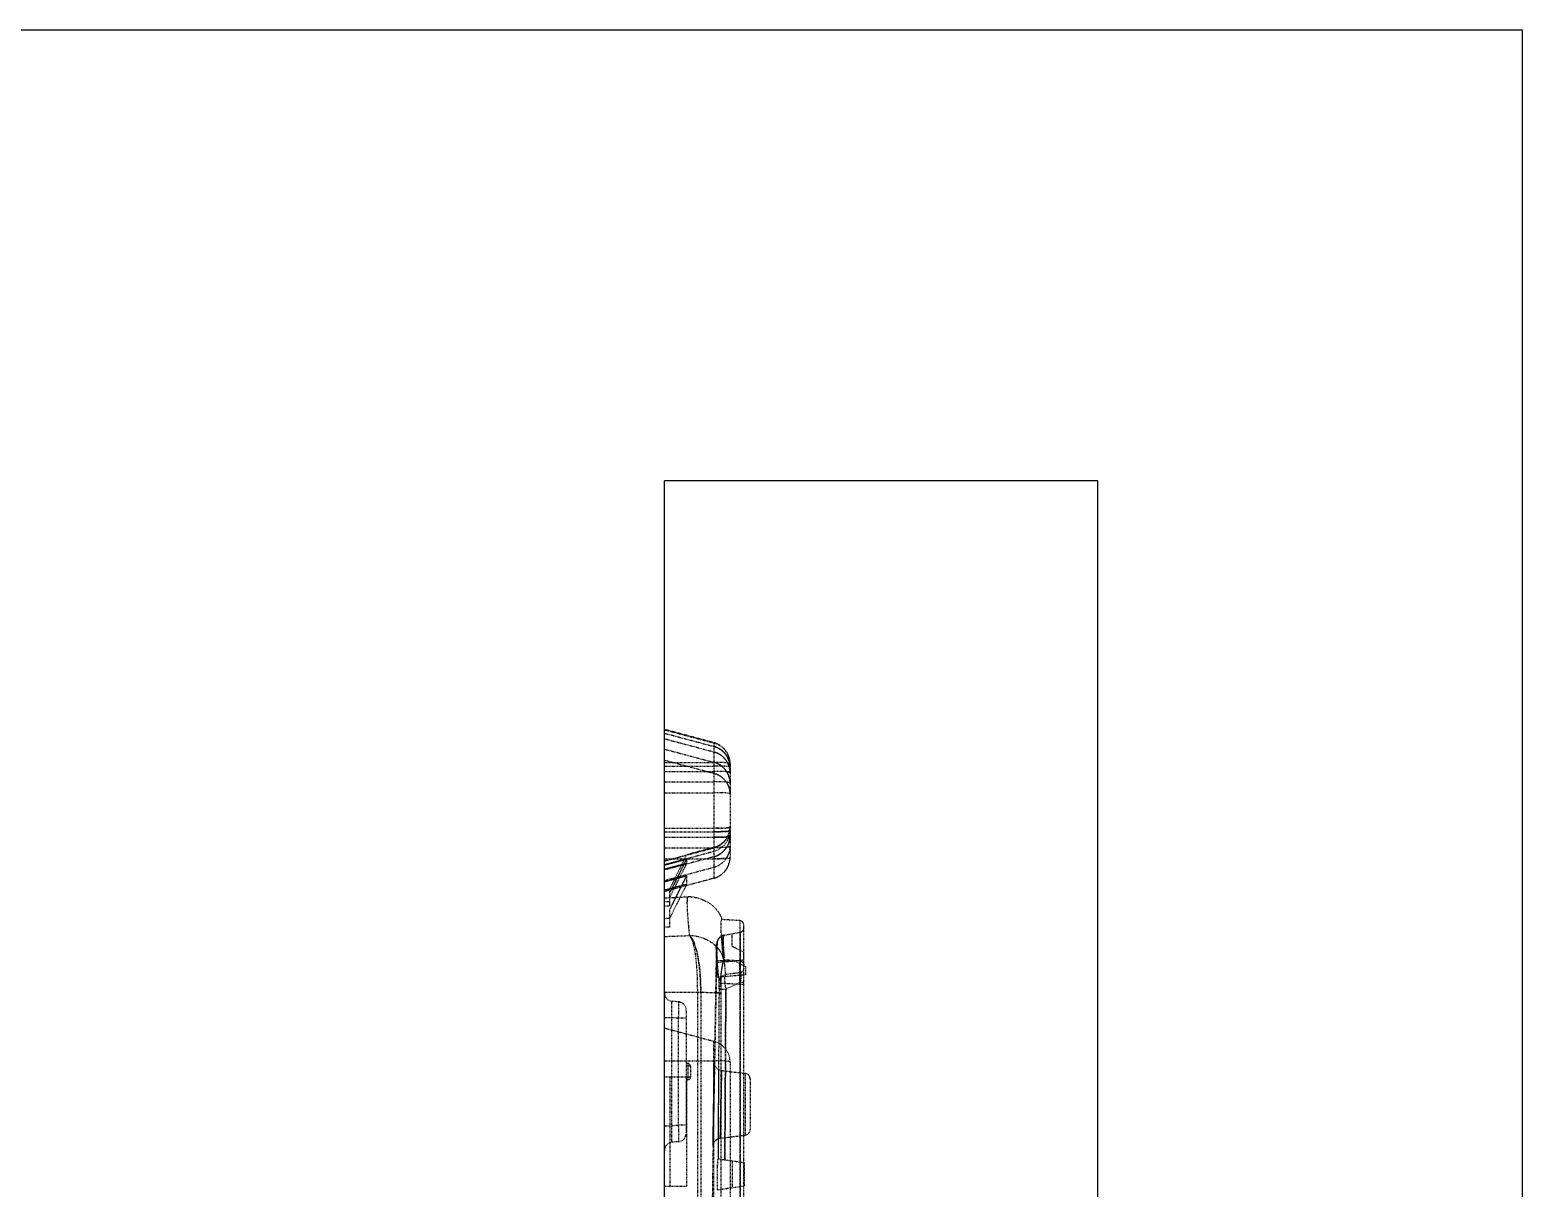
# Model space of a CAD drawing. Header units: millimetres. Extents: x 2604 to 3411, y 1248 to 1867.
# Drawn here: x 3138.2 to 3411, y 1655.7 to 1867.5 of the extents above; entities that cross this region are included whole.
import ezdxf

# ---------------------------------------------------------------- set-up
doc = ezdxf.new("R2010")
doc.units = ezdxf.units.MM
doc.linetypes.add('HIDDEN', pattern=[0.2, 0.1, -0.1])
doc.layers.add('DEFAULT_2', color=8, linetype='HIDDEN')

msp = doc.modelspace()

# ---------------------------------------------------------------- linework, layer by layer
at = {"color": 7, "linetype": 'Continuous'}
for p, q in [((3254.223, 1355.021), (3254.223, 1785.021)), ((3333.423, 1785.021), (3254.223, 1785.021)), ((3333.423, 1355.021), (3333.423, 1785.021))]:
    msp.add_line(p, q, dxfattribs=at)
msp.add_lwpolyline([(2603.688, 1867.476), (3410.988, 1867.476), (3410.988, 1247.656), (2603.688, 1247.656)], close=True)
at = {"layer": 'DEFAULT_2', "color": 8, "linetype": 'HIDDEN'}
for p, q in [((3263.258, 1737.177), (3254.223, 1739.598)), ((3254.223, 1739.543), (3263.258, 1737.122)), ((3254.223, 1738.908), (3263.258, 1736.488)), ((3254.223, 1737.906), (3263.258, 1735.488)), ((3254.223, 1735.998), (3263.258, 1733.583)), ((3263.258, 1737.177), (3263.258, 1712.403)), ((3263.258, 1736.489), (3263.258, 1736.488)), ((3254.223, 1733.992), (3263.258, 1731.579)), ((3254.223, 1733.543), (3263.258, 1733.543)), ((3254.223, 1732.91), (3263.258, 1732.91)), ((3263.258, 1733.583), (3263.258, 1733.591)), ((3266.223, 1733.313), (3266.223, 1716.279)), ((3254.223, 1731.913), (3263.258, 1731.913)), ((3254.223, 1730.012), (3263.258, 1730.012)), ((3254.223, 1728.013), (3263.258, 1728.013)), ((3254.223, 1721.542), (3263.258, 1721.542)), ((3254.223, 1720.905), (3263.258, 1720.905)), ((3254.223, 1719.9), (3263.258, 1719.9)), ((3254.223, 1717.984), (3263.258, 1717.984)), ((3254.223, 1715.543), (3263.258, 1717.964)), ((3254.223, 1714.908), (3263.258, 1717.328)), ((3254.223, 1715.565), (3257.882, 1716.545)), ((3263.258, 1716.321), (3254.223, 1713.9)), ((3254.223, 1715.969), (3263.258, 1715.969)), ((3258.265, 1715.892), (3254.223, 1714.808)), ((3254.223, 1714.808), (3258.07, 1715.84)), ((3258.265, 1716.681), (3255.223, 1710.565)), ((3258.265, 1715.892), (3255.223, 1709.806)), ((3257.817, 1714.996), (3258.265, 1715.892)), ((3257.882, 1716.545), (3258.265, 1716.648)), ((3258.07, 1715.84), (3258.265, 1715.892)), ((3263.258, 1718.019), (3258.265, 1716.681)), ((3258.265, 1716.681), (3258.265, 1716.648)), ((3258.265, 1715.892), (3258.265, 1715.116)), ((3263.258, 1716.325), (3263.258, 1716.321)), ((3258.265, 1715.116), (3254.223, 1714.032)), ((3254.223, 1711.998), (3263.258, 1714.414)), ((3254.223, 1714.032), (3254.442, 1714.091)), ((3254.442, 1714.091), (3254.607, 1714.135)), ((3254.607, 1714.135), (3257.361, 1714.874)), ((3258.265, 1715.116), (3255.223, 1709.027)), ((3255.608, 1710.576), (3257.25, 1713.861)), ((3257.25, 1713.861), (3257.817, 1714.996)), ((3257.361, 1714.874), (3258.265, 1715.116)), ((3265.546, 1714.032), (3265.912, 1714.717)), ((3258.265, 1712.845), (3254.223, 1711.759)), ((3254.223, 1711.759), (3257.875, 1712.74)), ((3263.258, 1712.39), (3254.223, 1709.969)), ((3258.265, 1711.29), (3254.223, 1710.203)), ((3254.223, 1710.203), (3254.613, 1710.308)), ((3254.613, 1710.308), (3255.056, 1710.427)), ((3255.056, 1710.427), (3255.255, 1710.481)), ((3258.265, 1712.845), (3255.223, 1706.747)), ((3258.265, 1711.29), (3255.223, 1705.185)), ((3255.223, 1706.747), (3257.249, 1710.81)), ((3255.223, 1707.33), (3255.223, 1710.598)), ((3255.223, 1709.806), (3255.608, 1710.576)), ((3255.255, 1710.481), (3258.265, 1711.29)), ((3257.249, 1710.81), (3257.369, 1711.049)), ((3257.369, 1711.049), (3257.643, 1711.6)), ((3257.643, 1711.6), (3258.265, 1712.845)), ((3257.875, 1712.74), (3258.265, 1712.845)), ((3258.265, 1712.845), (3258.265, 1711.29)), ((3263.258, 1712.39), (3263.384, 1712.426)), ((3263.384, 1712.426), (3263.97, 1712.656)), ((3254.223, 1708.814), (3258.572, 1709.015)), ((3255.223, 1708.108), (3254.223, 1708.068)), ((3258.565, 1709.016), (3258.566, 1709.016)), ((3258.566, 1709.016), (3258.57, 1709.016)), ((3258.566, 1709.015), (3258.567, 1709.015)), ((3258.567, 1709.015), (3258.572, 1709.015)), ((3255.223, 1707.33), (3254.223, 1707.29)), ((3255.223, 1705.037), (3254.223, 1704.997)), ((3255.223, 1703.464), (3255.223, 1706.747)), ((3267.971, 1704.648), (3264.738, 1704.845)), ((3255.223, 1703.464), (3254.223, 1703.424)), ((3264.628, 1702.053), (3264.636, 1701.919)), ((3265.077, 1701.995), (3268.061, 1702.522)), ((3266.611, 1699.896), (3266.611, 1702.265)), ((3267.971, 1704.648), (3267.971, 1697.282)), ((3268.061, 1702.522), (3268.061, 1695.127)), ((3268.726, 1448.935), (3268.726, 1703.845)), ((3254.223, 1701.747), (3258.827, 1701.93)), ((3254.223, 1701.749), (3258.827, 1701.93)), ((3263.701, 1699.755), (3263.33, 1678.369)), ((3263.702, 1699.763), (3263.832, 1700.545)), ((3263.75, 1696.95), (3263.832, 1700.545)), ((3263.804, 1699.347), (3263.777, 1698.148)), ((3263.832, 1700.545), (3263.804, 1699.347)), ((3264.636, 1701.919), (3264.64, 1701.852)), ((3264.64, 1701.852), (3264.648, 1701.736)), ((3265.077, 1701.995), (3264.701, 1701.876)), ((3266.611, 1699.896), (3266.738, 1699.89)), ((3266.738, 1699.89), (3268.657, 1698.912)), ((3263.694, 1694.244), (3263.737, 1697.38)), ((3263.694, 1694.244), (3263.737, 1697.38)), ((3263.755, 1697.379), (3263.714, 1694.246)), ((3263.75, 1696.951), (3263.734, 1695.813)), ((3263.737, 1697.38), (3267.14, 1697.227)), ((3263.777, 1698.148), (3263.75, 1696.95)), ((3268.657, 1697.407), (3263.75, 1696.95)), ((3263.755, 1697.379), (3263.75, 1696.951)), ((3263.814, 1697.244), (3263.801, 1697.425)), ((3263.814, 1697.244), (3263.833, 1697.009)), ((3263.833, 1697.009), (3263.852, 1696.769)), ((3264.856, 1698.165), (3264.929, 1697.98)), ((3264.929, 1697.98), (3264.994, 1697.79)), ((3264.949, 1698.216), (3264.989, 1697.827)), ((3265.001, 1697.79), (3264.985, 1697.829)), ((3265.001, 1697.79), (3264.986, 1697.827)), ((3267.971, 1697.282), (3265.079, 1697.442)), ((3265.118, 1697.938), (3265.135, 1697.748)), ((3267.14, 1697.227), (3269.059, 1696.249)), ((3268.657, 1698.912), (3268.657, 1697.407)), ((3269.059, 1694.744), (3263.694, 1694.244)), ((3263.734, 1695.813), (3263.714, 1694.246)), ((3268.061, 1695.127), (3265.439, 1694.79)), ((3269.059, 1696.249), (3269.059, 1694.744)), ((3254.223, 1691.599), (3260.229, 1691.586)), ((3260.229, 1691.586), (3260.229, 1453.415)), ((3260.847, 1691.569), (3260.847, 1453.446)), ((3264.198, 1692.124), (3264.136, 1682.594)), ((3264.198, 1692.124), (3264.136, 1682.594)), ((3264.198, 1692.124), (3265.444, 1692.114)), ((3264.524, 1691.391), (3264.521, 1453.786)), ((3267.971, 1692.99), (3264.526, 1693.18)), ((3265.254, 1660.881), (3265.444, 1692.114)), ((3265.444, 1692.114), (3265.377, 1681.167)), ((3268.061, 1693.352), (3265.444, 1692.114)), ((3267.971, 1692.99), (3267.974, 1693.361)), ((3267.971, 1692.99), (3267.971, 1452.453)), ((3268.726, 1692.99), (3267.971, 1692.99)), ((3268.061, 1693.352), (3268.061, 1451.562)), ((3268.726, 1693.352), (3268.061, 1693.352)), ((3256.804, 1689.795), (3255.592, 1689.901)), ((3254.223, 1686.912), (3255.592, 1686.912)), ((3255.592, 1667.129), (3255.592, 1686.912)), ((3256.804, 1686.806), (3255.592, 1686.912)), ((3256.804, 1667.235), (3256.804, 1686.806)), ((3258.173, 1686.806), (3256.804, 1686.806)), ((3258.173, 1688.301), (3258.173, 1665.741)), ((3254.223, 1685.021), (3263.258, 1682.6)), ((3263.258, 1617.442), (3263.258, 1682.6)), ((3264.131, 1681.765), (3264.009, 1661.061)), ((3264.131, 1681.77), (3264.112, 1678.757)), ((3264.133, 1682.234), (3264.131, 1681.77)), ((3264.133, 1682.234), (3264.131, 1681.765)), ((3264.136, 1682.594), (3264.133, 1682.234)), ((3265.377, 1681.167), (3265.362, 1678.741)), ((3254.223, 1679.021), (3263.258, 1679.021)), ((3258.475, 1678.546), (3258.173, 1678.546)), ((3258.977, 1678.043), (3258.173, 1678.043)), ((3258.475, 1678.546), (3258.475, 1675.531)), ((3258.977, 1678.043), (3258.977, 1676.033)), ((3263.337, 1678.743), (3262.934, 1652.119)), ((3263.337, 1678.77), (3263.104, 1663.422)), ((3263.332, 1678.396), (3263.104, 1663.422)), ((3263.312, 1677.303), (3263.326, 1678.148)), ((3263.313, 1677.348), (3263.33, 1678.369)), ((3263.326, 1678.148), (3263.33, 1678.369)), ((3263.33, 1678.369), (3263.337, 1678.77)), ((3263.33, 1678.369), (3263.334, 1678.602)), ((3263.337, 1678.77), (3263.332, 1678.396)), ((3263.334, 1678.602), (3263.335, 1678.656)), ((3263.335, 1678.656), (3263.337, 1678.77)), ((3263.337, 1678.762), (3263.337, 1678.743)), ((3264.109, 1678.368), (3264.104, 1677.467)), ((3264.112, 1678.757), (3264.109, 1678.368)), ((3266.223, 1678.736), (3266.223, 1653.305)), ((3258.977, 1676.033), (3254.223, 1676.021)), ((3255.223, 1676.021), (3255.223, 1656.021)), ((3258.475, 1675.531), (3258.173, 1675.531)), ((3258.265, 1676.021), (3258.265, 1656.021)), ((3263.221, 1671.628), (3263.313, 1677.348)), ((3263.264, 1674.36), (3263.282, 1675.445)), ((3263.282, 1675.445), (3263.292, 1676.08)), ((3263.292, 1676.08), (3263.309, 1677.071)), ((3263.309, 1677.071), (3263.312, 1677.257)), ((3263.312, 1677.257), (3263.312, 1677.303)), ((3264.103, 1677.26), (3264.069, 1671.623)), ((3264.104, 1677.467), (3264.103, 1677.26)), ((3264.421, 1664.89), (3264.654, 1677.256)), ((3264.654, 1677.256), (3264.421, 1664.89)), ((3264.421, 1664.89), (3264.654, 1677.256)), ((3264.654, 1677.256), (3264.421, 1664.89)), ((3264.654, 1677.256), (3268.995, 1676.723)), ((3268.995, 1676.723), (3268.995, 1665.452)), ((3269.877, 1675.726), (3269.877, 1666.449)), ((3263.221, 1671.628), (3263.227, 1672.038)), ((3263.227, 1672.038), (3263.248, 1673.357)), ((3263.248, 1673.357), (3263.264, 1674.36)), ((3263.177, 1668.867), (3263.196, 1670.074)), ((3263.196, 1670.074), (3263.221, 1671.628)), ((3264.068, 1671.416), (3264.009, 1661.061)), ((3264.069, 1671.623), (3264.068, 1671.416)), ((3254.223, 1667.129), (3255.592, 1667.129)), ((3256.804, 1667.235), (3255.592, 1667.129)), ((3258.173, 1667.235), (3256.804, 1667.235)), ((3263.136, 1666.085), (3263.147, 1666.827)), ((3263.154, 1667.288), (3263.163, 1667.935)), ((3263.163, 1667.935), (3263.177, 1668.867)), ((3256.804, 1664.246), (3255.592, 1664.14)), ((3263.105, 1663.736), (3263.108, 1663.958)), ((3263.127, 1664.592), (3263.11, 1663.641)), ((3263.116, 1664.647), (3263.123, 1665.15)), ((3263.123, 1665.15), (3263.136, 1666.085)), ((3264.421, 1664.89), (3268.995, 1665.452)), ((3263.92, 1655.458), (3263.952, 1661.07)), ((3268.826, 1660.362), (3263.952, 1661.07)), ((3266.606, 1660.684), (3266.606, 1655.848)), ((3268.826, 1656.17), (3268.826, 1660.362)), ((3258.265, 1656.021), (3254.223, 1656.021)), ((3263.92, 1655.458), (3268.826, 1656.17))]:
    msp.add_line(p, q, dxfattribs=at)
for points in [[(3266.223, 1732.632), (3266.222, 1732.704), (3266.179, 1733.209), (3266.079, 1733.686), (3265.93, 1734.125), (3265.743, 1734.523), (3265.525, 1734.882), (3265.283, 1735.2), (3265.023, 1735.482), (3264.749, 1735.726), (3264.462, 1735.939), (3264.167, 1736.121), (3263.87, 1736.272), (3263.576, 1736.391), (3263.291, 1736.48), (3263.258, 1736.489)], [(3266.223, 1732.619), (3266.222, 1732.681), (3266.184, 1733.178), (3266.088, 1733.65), (3265.946, 1734.086), (3265.765, 1734.482), (3265.553, 1734.84), (3265.317, 1735.159), (3265.063, 1735.442), (3264.795, 1735.689), (3264.513, 1735.904), (3264.222, 1736.089), (3263.926, 1736.246), (3263.629, 1736.372), (3263.336, 1736.468), (3263.258, 1736.489)], [(3265.757, 1731.596), (3265.576, 1731.905), (3265.377, 1732.185), (3265.164, 1732.437), (3264.939, 1732.663), (3264.704, 1732.864), (3264.46, 1733.042), (3264.211, 1733.198), (3263.957, 1733.333), (3263.702, 1733.446), (3263.45, 1733.535), (3263.258, 1733.591)], [(3266.223, 1729.703), (3266.205, 1730.09), (3266.144, 1730.506), (3266.045, 1730.898), (3265.914, 1731.262), (3265.757, 1731.597)], [(3263.258, 1716.321), (3263.889, 1716.548), (3264.889, 1717.203), (3265.647, 1718.118), (3266.091, 1719.172), (3266.223, 1720.198)], [(3265.912, 1714.717), (3266.146, 1715.489), (3266.223, 1716.279)], [(3263.97, 1712.656), (3264.544, 1712.996), (3265.08, 1713.455), (3265.546, 1714.032)], [(3259.051, 1709.011), (3258.943, 1709.016), (3258.566, 1709.016)], [(3264.701, 1701.876), (3263.951, 1701.14), (3263.788, 1700.673), (3263.732, 1700.314), (3263.707, 1699.942), (3263.702, 1699.764)], [(3265.093, 1697.588), (3265.019, 1697.782), (3264.886, 1698.098), (3264.864, 1698.147)], [(3263.106, 1663.48), (3263.106, 1663.473), (3263.106, 1663.479), (3263.108, 1663.518), (3263.121, 1663.629), (3263.152, 1663.777), (3263.201, 1663.933), (3263.274, 1664.095), (3263.371, 1664.255), (3263.491, 1664.407), (3263.631, 1664.543), (3263.789, 1664.66), (3263.964, 1664.758), (3264.155, 1664.833), (3264.361, 1664.881), (3264.421, 1664.89)], [(3263.106, 1663.475), (3263.106, 1663.475), (3263.107, 1663.5), (3263.115, 1663.586), (3263.144, 1663.745), (3263.199, 1663.926)], [(3263.28, 1664.106), (3263.388, 1664.28), (3263.523, 1664.442), (3263.685, 1664.587), (3263.872, 1664.711), (3264.082, 1664.807), (3264.312, 1664.873), (3264.421, 1664.89)], [(3263.11, 1663.641), (3263.107, 1663.511), (3263.107, 1663.5)]]:
    msp.add_lwpolyline(points, dxfattribs=at)
for centre, radius, start, end in [((3262.223, 1733.313), 4, 0, 75), ((3262.211, 1731.588), 4.038, 64.32672, 74.97058), ((3262.225, 1733.259), 3.998, 0.01896, 74.95664), ((3262.257, 1731.639), 3.966, 0.03547, 64.28412), ((3262.229, 1729.726), 3.992, 10.52118, 75.05395), ((3263.415, 1607.825), 125.086, 89.74985, 90.07189), ((3262.17, 1732.615), 4.053, 0.24554, 9.84029), ((3262.224, 1727.703), 4.012, 43.07926, 75.05666), ((3262.262, 1727.734), 3.963, 10.8217, 43.12883), ((3262.142, 1729.706), 4.081, 0.0177, 10.48099), ((3262.312, 1727.749), 3.911, 0.0412, 10.73891), ((3262.223, 1721.882), 4, 285, 0), ((3262.223, 1721.827), 4, 285.01411, 359.98035), ((3262.242, 1721.183), 3.981, 284.99987, 359.97471), ((3265.265, 1723.223), 3.287, 277.2743, 278.75333), ((3262.164, 1720.199), 4.059, 349.48492, 359.97825), ((3262.226, 1720.183), 3.994, 284.97177, 328.08718), ((3262.226, 1718.282), 4.003, 284.94468, 338.47567), ((3262.293, 1718.252), 3.93, 338.55281, 359.96893), ((3258.757, 1704.269), 4.75, 86.44033, 92.24611), ((3267.922, 1703.845), 0.804, 0, 86.5), ((3267.922, 1703.314), 0.804, 280, 0), ((3259.376, 1695.607), 6.108, 44.33663, 50.99817), ((3265.335, 1700.512), 1.503, 151.43182, 158.89619), ((3265.348, 1700.501), 1.52, 115.1642, 119.89304), ((8466.604, 1579.341), 5204.172, 178.705048, 179.198631), ((3318.373, 1701.472), 54.722, 183.73201, 184.24165), ((3260.047, 1696.231), 5.192, 21.66699, 34.51341), ((3260.009, 1696.213), 5.234, 17.91394, 21.69289), ((3335.216, 1703.94), 70.354, 184.26223, 184.63051), ((3346.915, 1704.879), 82.09, 184.62484, 184.85027), ((3267.927, 1696.483), 0.799, 0.01416, 57.1107), ((3432.877, 1712.1), 169.725, 185.97811, 186.35175), ((3427.26, 1711.493), 164.076, 185.97168, 186.35818), ((3278.865, 1693.417), 14.341, 176.32113, 180.94573), ((3007.773, 1696.089), 260.215, 359.59359, 359.84518), ((3255.723, 1691.395), 1.5, 180, 265), ((3261.231, 1653.586), 37.955, 86.4492, 87.05064), ((3262.016, 1665.923), 25.593, 85.50694, 86.49434), ((3262.436, 1671.331), 20.169, 85.14776, 85.49197), ((3262.585, 1673.098), 18.395, 84.98285, 85.14494), ((3262.993, 1677.548), 13.927, 83.70001, 85.05205), ((3609.176, 1691.208), 344.653, 179.77365, 179.96968), ((3256.673, 1688.301), 1.5, 0, 85), ((3262.223, 1678.736), 4, 0, 75), ((3258.475, 1678.043), 0.502, 0, 90), ((3264.837, 1678.745), 1.5, 179.05974, 263), ((3258.475, 1676.033), 0.502, 270, 0), ((3268.872, 1675.726), 1.005, 0, 83), ((3255.723, 1662.646), 1.5, 95, 180), ((3256.673, 1665.741), 1.5, 275, 0), ((3268.872, 1666.449), 1.005, 277, 0)]:
    msp.add_arc(centre, radius, start, end, dxfattribs=at)
for points, knots in [([(3266.223, 1732.619), (3266.223, 1733.052), (3266.08, 1733.927), (3265.457, 1735.098), (3264.489, 1736.008), (3263.679, 1736.375), (3263.258, 1736.488)], [0, 0, 0, 0, 0.2490718, 0.4992267, 0.7496114, 1, 1, 1, 1]), ([(3263.258, 1735.488), (3263.679, 1735.375), (3264.489, 1735.009), (3265.456, 1734.103), (3266.08, 1732.939), (3266.223, 1732.071), (3266.223, 1731.641)], [0, 0, 0, 0, 0.2512836, 0.5022528, 0.7522111, 1, 1, 1, 1]), ([(3266.223, 1729.707), (3266.223, 1730.142), (3266.082, 1731.019), (3265.459, 1732.193), (3264.49, 1733.104), (3263.679, 1733.47), (3263.258, 1733.583)], [0, 0, 0, 0, 0.2495722, 0.4997396, 0.7498688, 1, 1, 1, 1]), ([(3266.223, 1733.258), (3266.223, 1733.347), (3265.998, 1733.441), (3265.731, 1733.479), (3265.37, 1733.514), (3264.938, 1733.531), (3264.222, 1733.544), (3263.655, 1733.543), (3263.258, 1733.543)], [0, 0, 0, 0, 0.0882297, 0.1752829, 0.29261, 0.4378, 0.6071621, 1, 1, 1, 1]), ([(3266.223, 1732.614), (3266.223, 1732.705), (3266.001, 1732.804), (3265.731, 1732.844), (3265.371, 1732.88), (3264.938, 1732.899), (3264.222, 1732.912), (3263.655, 1732.911), (3263.258, 1732.91)], [0, 0, 0, 0, 0.0893779, 0.176396, 0.2935738, 0.4385603, 0.6076877, 1, 1, 1, 1]), ([(3265.771, 1733.471), (3265.837, 1733.462), (3265.952, 1733.443), (3266.096, 1733.399), (3266.196, 1733.346), (3266.223, 1733.284), (3266.223, 1733.258)], [0, 0, 0, 0, 0.376017, 0.6570857, 0.8512851, 1, 1, 1, 1]), ([(3266.057, 1732.772), (3266.102, 1732.756), (3266.18, 1732.727), (3266.223, 1732.647), (3266.223, 1732.615)], [0, 0, 0, 0, 0.5885119, 1, 1, 1, 1]), ([(3266.223, 1731.639), (3266.223, 1731.727), (3265.996, 1731.814), (3265.731, 1731.851), (3265.37, 1731.885), (3264.937, 1731.902), (3264.222, 1731.914), (3263.655, 1731.914), (3263.258, 1731.913)], [0, 0, 0, 0, 0.087146, 0.1742336, 0.2917017, 0.4370833, 0.6066665, 1, 1, 1, 1]), ([(3263.258, 1731.579), (3263.679, 1731.467), (3264.488, 1731.103), (3265.455, 1730.2), (3266.079, 1729.043), (3266.223, 1728.179), (3266.223, 1727.752)], [0, 0, 0, 0, 0.2519258, 0.5032272, 0.7529979, 1, 1, 1, 1]), ([(3266.223, 1729.705), (3266.223, 1729.744), (3266.185, 1729.807), (3266.1, 1729.853), (3265.962, 1729.904), (3265.725, 1729.946), (3265.373, 1729.98), (3264.937, 1730.001), (3264.429, 1730.01), (3263.861, 1730.012), (3263.464, 1730.013), (3263.258, 1730.012)], [0, 0, 0, 0, 0.0378913, 0.0631192, 0.0951982, 0.1817405, 0.2981677, 0.4422051, 0.6102283, 0.7978607, 1, 1, 1, 1]), ([(3265.95, 1731.813), (3265.972, 1731.809), (3266.042, 1731.792), (3266.112, 1731.768), (3266.155, 1731.742)], [0, 0, 0, 0, 0.3016794, 1, 1, 1, 1]), ([(3266.155, 1731.742), (3266.165, 1731.735), (3266.2, 1731.712), (3266.223, 1731.669), (3266.223, 1731.639)], [0, 0, 0, 0, 0.293745, 1, 1, 1, 1]), ([(3266.223, 1727.75), (3266.223, 1727.836), (3265.993, 1727.918), (3265.731, 1727.954), (3265.369, 1727.986), (3264.937, 1728.003), (3264.222, 1728.014), (3263.655, 1728.014), (3263.258, 1728.013)], [0, 0, 0, 0, 0.0861212, 0.1732425, 0.290844, 0.4364066, 0.6061985, 1, 1, 1, 1]), ([(3263.258, 1721.542), (3263.655, 1721.542), (3264.223, 1721.542), (3264.937, 1721.555), (3265.373, 1721.572), (3265.724, 1721.604), (3265.961, 1721.646), (3266.099, 1721.692), (3266.184, 1721.734), (3266.223, 1721.795), (3266.223, 1721.832)], [0, 0, 0, 0, 0.3906575, 0.5590753, 0.7034407, 0.8201383, 0.9067901, 0.938644, 0.9634712, 1, 1, 1, 1]), ([(3265.163, 1721.564), (3265.026, 1721.559), (3264.392, 1721.542), (3263.757, 1721.542), (3263.258, 1721.542)], [0, 0, 0, 0, 0.215426, 1, 1, 1, 1]), ([(3263.258, 1720.905), (3263.655, 1720.904), (3264.222, 1720.904), (3264.938, 1720.917), (3265.37, 1720.932), (3265.731, 1720.967), (3265.996, 1721.006), (3266.223, 1721.095), (3266.223, 1721.183)], [0, 0, 0, 0, 0.393159, 0.5626628, 0.7079637, 0.8253989, 0.91252, 1, 1, 1, 1]), ([(3266.221, 1721.811), (3266.208, 1721.74), (3266.053, 1721.668), (3265.85, 1721.626), (3265.7, 1721.604), (3265.616, 1721.595)], [0, 0, 0, 0, 0.3275787, 0.617598, 1, 1, 1, 1]), ([(3266.223, 1721.183), (3266.223, 1721.153), (3266.183, 1721.08), (3266.048, 1721.029), (3265.857, 1720.984), (3265.704, 1720.965), (3265.616, 1720.956)], [0, 0, 0, 0, 0.1335379, 0.3247319, 0.6122012, 1, 1, 1, 1]), ([(3265.616, 1720.956), (3265.28, 1720.922), (3264.492, 1720.907), (3263.707, 1720.904), (3263.258, 1720.905)], [0, 0, 0, 0, 0.4298092, 1, 1, 1, 1]), ([(3263.258, 1719.9), (3263.655, 1719.899), (3264.223, 1719.9), (3264.937, 1719.913), (3265.373, 1719.93), (3265.725, 1719.964), (3265.961, 1720.007), (3266.099, 1720.055), (3266.185, 1720.099), (3266.223, 1720.162), (3266.223, 1720.201)], [0, 0, 0, 0, 0.3900694, 0.5582257, 0.7023616, 0.8188942, 0.9055079, 0.9374241, 0.9624333, 1, 1, 1, 1]), ([(3263.258, 1716.325), (3263.679, 1716.437), (3264.49, 1716.804), (3265.458, 1717.715), (3266.081, 1718.888), (3266.223, 1719.764), (3266.223, 1720.198)], [0, 0, 0, 0, 0.2502557, 0.5005197, 0.7506945, 1, 1, 1, 1]), ([(3265.681, 1719.962), (3265.341, 1719.919), (3264.531, 1719.904), (3263.723, 1719.899), (3263.258, 1719.9)], [0, 0, 0, 0, 0.4244033, 1, 1, 1, 1]), ([(3266.055, 1720.04), (3266.035, 1720.033), (3265.94, 1720.004), (3265.842, 1719.986), (3265.765, 1719.974)], [0, 0, 0, 0, 0.209318, 1, 1, 1, 1]), ([(3266.223, 1720.201), (3266.223, 1720.167), (3266.18, 1720.085), (3266.1, 1720.056), (3266.055, 1720.04)], [0, 0, 0, 0, 0.4157796, 1, 1, 1, 1]), ([(3266.223, 1718.252), (3266.223, 1718.165), (3265.994, 1718.082), (3265.731, 1718.044), (3265.369, 1718.011), (3264.937, 1717.996), (3264.222, 1717.984), (3263.655, 1717.984), (3263.258, 1717.984)], [0, 0, 0, 0, 0.0864482, 0.1735953, 0.2911637, 0.4366504, 0.6063657, 1, 1, 1, 1]), ([(3263.258, 1715.969), (3263.655, 1715.969), (3264.223, 1715.969), (3264.938, 1715.983), (3265.374, 1716), (3265.725, 1716.036), (3265.961, 1716.081), (3266.1, 1716.131), (3266.186, 1716.177), (3266.223, 1716.243), (3266.223, 1716.282)], [0, 0, 0, 0, 0.3894497, 0.5573301, 0.7012238, 0.8175832, 0.9041602, 0.9361442, 0.9613486, 1, 1, 1, 1]), ([(3263.258, 1712.403), (3263.679, 1712.516), (3264.49, 1712.882), (3265.459, 1713.792), (3266.082, 1714.966), (3266.223, 1715.844), (3266.223, 1716.279)], [0, 0, 0, 0, 0.2500475, 0.5000729, 0.7502207, 1, 1, 1, 1]), ([(3265.525, 1716.017), (3265.196, 1715.986), (3264.439, 1715.972), (3263.684, 1715.969), (3263.258, 1715.969)], [0, 0, 0, 0, 0.4366336, 1, 1, 1, 1]), ([(3258.826, 1701.931), (3258.691, 1703.243), (3258.524, 1705.016), (3258.408, 1707.12), (3258.394, 1707.909), (3258.404, 1708.238)], [0, 0, 0, 0, 0.6257743, 0.8443012, 1, 1, 1, 1]), ([(3258.826, 1701.93), (3258.77, 1702.481), (3258.669, 1703.509), (3258.546, 1704.944), (3258.46, 1706.158), (3258.411, 1707.158), (3258.392, 1707.927), (3258.415, 1708.506), (3258.442, 1708.815), (3258.517, 1709.014), (3258.565, 1709.016)], [0, 0, 0, 0, 0.2326253, 0.4343265, 0.6050773, 0.7448762, 0.8537658, 0.931881, 0.9796866, 1, 1, 1, 1]), ([(3258.404, 1708.238), (3258.41, 1708.432), (3258.428, 1708.683), (3258.481, 1708.941), (3258.538, 1709.015), (3258.565, 1709.016)], [0, 0, 0, 0, 0.7134753, 0.9025196, 1, 1, 1, 1]), ([(3259.052, 1709.011), (3259.669, 1708.973), (3260.893, 1708.675), (3262.559, 1707.824), (3263.959, 1706.559), (3264.549, 1705.435), (3264.738, 1704.846)], [0, 0, 0, 0, 0.2499871, 0.5000953, 0.7501348, 1, 1, 1, 1]), ([(3264.988, 1697.83), (3264.883, 1698.853), (3264.748, 1700.28), (3264.625, 1702.038), (3264.576, 1703.026), (3264.563, 1703.712), (3264.573, 1704.152), (3264.587, 1704.396), (3264.612, 1704.593), (3264.639, 1704.732), (3264.692, 1704.849), (3264.738, 1704.846)], [0, 0, 0, 0, 0.4364861, 0.6077318, 0.7476348, 0.8562411, 0.8988511, 0.9337111, 0.960899, 0.9805885, 1, 1, 1, 1]), ([(3258.827, 1701.93), (3259.486, 1701.956), (3260.812, 1701.723), (3262.615, 1700.895), (3264.144, 1699.616), (3264.789, 1698.44), (3264.987, 1697.822)], [0, 0, 0, 0, 0.2516286, 0.5026256, 0.752154, 1, 1, 1, 1]), ([(3260.848, 1691.57), (3260.849, 1692.935), (3260.751, 1695.501), (3260.302, 1698.459), (3259.762, 1700.279), (3259.425, 1701.098), (3259.135, 1701.618), (3258.926, 1701.855), (3258.827, 1701.93)], [0, 0, 0, 0, 0.3823036, 0.7179489, 0.8337229, 0.9129112, 0.9653957, 1, 1, 1, 1]), ([(3258.827, 1701.93), (3258.898, 1701.845), (3259.041, 1701.586), (3259.264, 1701.059), (3259.523, 1700.232), (3259.772, 1699.041), (3259.983, 1697.487), (3260.183, 1694.957), (3260.234, 1692.951), (3260.229, 1691.577)], [0, 0, 0, 0, 0.0315963, 0.083353, 0.1629057, 0.2776241, 0.429421, 0.6089146, 1, 1, 1, 1]), ([(3258.827, 1701.93), (3258.926, 1701.855), (3259.135, 1701.618), (3259.425, 1701.098), (3259.762, 1700.279), (3260.302, 1698.459), (3260.751, 1695.501), (3260.849, 1692.935), (3260.848, 1691.57)], [0, 0, 0, 0, 0.0346044, 0.0870889, 0.1662772, 0.2820512, 0.6176965, 1, 1, 1, 1]), ([(3263.801, 1697.425), (3263.767, 1697.877), (3263.718, 1698.653), (3263.696, 1699.431), (3263.702, 1699.755)], [0, 0, 0, 0, 0.5826053, 1, 1, 1, 1]), ([(3263.702, 1699.755), (3263.7, 1699.635), (3263.701, 1699.021), (3263.734, 1698.408), (3263.766, 1697.915)], [0, 0, 0, 0, 0.1953771, 1, 1, 1, 1]), ([(3263.831, 1700.545), (3263.805, 1700.531), (3263.766, 1700.45), (3263.734, 1700.296), (3263.71, 1700.055), (3263.704, 1699.87), (3263.702, 1699.764)], [0, 0, 0, 0, 0.1088653, 0.3062756, 0.6024434, 1, 1, 1, 1]), ([(3264.701, 1701.876), (3264.452, 1701.759), (3264.009, 1701.379), (3263.838, 1700.82), (3263.832, 1700.545)], [0, 0, 0, 0, 0.5000037, 1, 1, 1, 1]), ([(3264.648, 1701.736), (3264.664, 1701.483), (3264.748, 1700.309), (3264.857, 1699.136), (3264.949, 1698.216)], [0, 0, 0, 0, 0.21484, 1, 1, 1, 1]), ([(3264.951, 1701.116), (3264.947, 1700.779), (3264.971, 1699.976), (3265.022, 1699.175), (3265.057, 1698.711)], [0, 0, 0, 0, 0.420546, 1, 1, 1, 1]), ([(3265.43, 1694.788), (3265.369, 1695.337), (3265.261, 1696.365), (3265.127, 1697.8), (3265.03, 1699.023), (3264.971, 1700.032), (3264.945, 1700.828), (3264.954, 1701.408), (3264.985, 1701.764), (3265.035, 1701.936), (3265.07, 1701.988), (3265.09, 1701.997)], [0, 0, 0, 0, 0.2284714, 0.4272058, 0.5962063, 0.7354894, 0.8451009, 0.9251596, 0.9760295, 0.9909843, 1, 1, 1, 1]), ([(3265.09, 1701.997), (3265.061, 1701.984), (3265.017, 1701.892), (3264.983, 1701.72), (3264.958, 1701.447), (3264.952, 1701.237), (3264.951, 1701.116)], [0, 0, 0, 0, 0.1052981, 0.3012937, 0.5986535, 1, 1, 1, 1]), ([(3264.075, 1694.423), (3264.048, 1694.685), (3263.952, 1695.624), (3263.866, 1696.565), (3263.814, 1697.244)], [0, 0, 0, 0, 0.278822, 1, 1, 1, 1]), ([(3263.852, 1696.769), (3263.867, 1696.591), (3263.935, 1695.809), (3264.012, 1695.027), (3264.075, 1694.423)], [0, 0, 0, 0, 0.2273838, 1, 1, 1, 1]), ([(3264.526, 1693.18), (3264.517, 1693.7), (3264.547, 1694.458), (3264.655, 1695.419), (3264.749, 1696.04), (3264.846, 1696.561), (3264.931, 1696.971), (3265.004, 1697.25), (3265.047, 1697.4), (3265.079, 1697.442)], [0, 0, 0, 0, 0.3611524, 0.5259813, 0.6728522, 0.7971949, 0.8950142, 0.9631757, 1, 1, 1, 1]), ([(3264.553, 1694.337), (3264.588, 1694.889), (3264.7, 1695.812), (3264.873, 1696.725), (3264.963, 1697.09)], [0, 0, 0, 0, 0.5951195, 1, 1, 1, 1]), ([(3264.963, 1697.09), (3264.982, 1697.168), (3265.014, 1697.285), (3265.053, 1697.407), (3265.079, 1697.442)], [0, 0, 0, 0, 0.6417681, 1, 1, 1, 1]), ([(3265.079, 1697.442), (3265.095, 1697.462), (3265.115, 1697.513), (3265.102, 1697.564), (3265.093, 1697.588)], [0, 0, 0, 0, 0.505126, 1, 1, 1, 1]), ([(3265.079, 1697.442), (3265.095, 1697.462), (3265.114, 1697.513), (3265.102, 1697.564), (3265.093, 1697.588)], [0, 0, 0, 0, 0.505123, 1, 1, 1, 1]), ([(3267.971, 1697.282), (3267.985, 1697.136), (3267.982, 1696.669), (3267.991, 1695.756), (3267.983, 1694.472), (3267.976, 1693.507), (3267.971, 1692.99)], [0, 0, 0, 0, 0.1027229, 0.3254718, 0.6384869, 1, 1, 1, 1]), ([(3267.971, 1697.282), (3268.168, 1697.27), (3268.567, 1697.09), (3268.726, 1696.68), (3268.726, 1696.483)], [0, 0, 0, 0, 0.5006536, 1, 1, 1, 1]), ([(3267.982, 1696.973), (3267.981, 1697.01), (3267.978, 1697.113), (3267.977, 1697.216), (3267.971, 1697.282)], [0, 0, 0, 0, 0.359004, 1, 1, 1, 1]), ([(3267.987, 1695.386), (3267.988, 1695.552), (3267.988, 1696.081), (3267.988, 1696.61), (3267.982, 1696.973)], [0, 0, 0, 0, 0.3146825, 1, 1, 1, 1]), ([(3264.194, 1693.323), (3264.197, 1693.663), (3264.452, 1694.365), (3265.103, 1694.73), (3265.439, 1694.79)], [0, 0, 0, 0, 0.4992526, 1, 1, 1, 1]), ([(3264.194, 1693.323), (3264.197, 1693.662), (3264.45, 1694.36), (3265.095, 1694.727), (3265.43, 1694.788)], [0, 0, 0, 0, 0.4989685, 1, 1, 1, 1]), ([(3265.439, 1694.79), (3265.398, 1694.764), (3265.322, 1694.668), (3265.218, 1694.366), (3265.188, 1693.812), (3265.26, 1693.015), (3265.373, 1692.426), (3265.444, 1692.114)], [0, 0, 0, 0, 0.052995, 0.1271055, 0.3472755, 0.6500978, 1, 1, 1, 1]), ([(3267.974, 1693.361), (3267.975, 1693.436), (3267.978, 1693.73), (3267.98, 1694.024), (3267.982, 1694.243)], [0, 0, 0, 0, 0.2532172, 1, 1, 1, 1]), ([(3268.726, 1695.915), (3268.726, 1695.733), (3268.591, 1695.355), (3268.242, 1695.159), (3268.061, 1695.127)], [0, 0, 0, 0, 0.4992239, 1, 1, 1, 1]), ([(3268.407, 1695.279), (3268.381, 1695.26), (3268.275, 1695.19), (3268.154, 1695.144), (3268.061, 1695.127)], [0, 0, 0, 0, 0.2592065, 1, 1, 1, 1]), ([(3268.061, 1695.127), (3268.083, 1695.117), (3268.124, 1695.065), (3268.182, 1694.887), (3268.2, 1694.531), (3268.154, 1693.992), (3268.096, 1693.577), (3268.061, 1693.352)], [0, 0, 0, 0, 0.0401907, 0.1028887, 0.309047, 0.6220322, 1, 1, 1, 1]), ([(3268.061, 1693.352), (3268.071, 1693.412), (3268.106, 1693.644), (3268.136, 1693.877), (3268.155, 1694.05)], [0, 0, 0, 0, 0.2588075, 1, 1, 1, 1]), ([(3260.229, 1691.577), (3260.282, 1691.576), (3260.488, 1691.574), (3260.694, 1691.572), (3260.847, 1691.569)], [0, 0, 0, 0, 0.2561069, 1, 1, 1, 1]), ([(3260.847, 1691.57), (3261.158, 1691.563), (3262.216, 1691.536), (3263.275, 1691.496), (3264.021, 1691.437)], [0, 0, 0, 0, 0.293123, 1, 1, 1, 1]), ([(3264.021, 1691.437), (3264.067, 1691.434), (3264.234, 1691.42), (3264.4, 1691.404), (3264.521, 1691.391)], [0, 0, 0, 0, 0.2740015, 1, 1, 1, 1]), ([(3264.194, 1693.322), (3264.198, 1693.283), (3264.198, 1693.157), (3264.202, 1692.907), (3264.2, 1692.547), (3264.199, 1692.274), (3264.198, 1692.124)], [0, 0, 0, 0, 0.0998286, 0.3144397, 0.6260664, 1, 1, 1, 1]), ([(3264.199, 1692.207), (3264.2, 1692.463), (3264.204, 1692.798), (3264.198, 1693.169), (3264.198, 1693.286), (3264.194, 1693.322)], [0, 0, 0, 0, 0.6872504, 0.9002261, 1, 1, 1, 1]), ([(3264.526, 1693.18), (3264.531, 1692.882), (3264.525, 1692.285), (3264.524, 1691.689), (3264.524, 1691.391)], [0, 0, 0, 0, 0.5000032, 1, 1, 1, 1]), ([(3255.592, 1686.912), (3255.584, 1687.107), (3255.569, 1687.489), (3255.552, 1688.044), (3255.542, 1688.556), (3255.538, 1689.004), (3255.54, 1689.371), (3255.549, 1689.62), (3255.559, 1689.766), (3255.568, 1689.839), (3255.575, 1689.877), (3255.586, 1689.901), (3255.592, 1689.901)], [0, 0, 0, 0, 0.1950283, 0.3829486, 0.5560493, 0.7076414, 0.8316734, 0.9234196, 0.9561258, 0.9796743, 0.9940494, 1, 1, 1, 1]), ([(3256.804, 1686.806), (3256.812, 1687), (3256.827, 1687.38), (3256.844, 1687.933), (3256.855, 1688.442), (3256.858, 1688.889), (3256.856, 1689.255), (3256.848, 1689.506), (3256.838, 1689.654), (3256.829, 1689.728), (3256.821, 1689.769), (3256.81, 1689.794), (3256.804, 1689.795)], [0, 0, 0, 0, 0.1942748, 0.3810444, 0.5532309, 0.7042659, 0.8283797, 0.9208686, 0.954145, 0.9783734, 0.9934581, 1, 1, 1, 1]), ([(3266.223, 1678.733), (3266.223, 1678.823), (3265.999, 1678.918), (3265.731, 1678.956), (3265.37, 1678.991), (3264.938, 1679.009), (3264.222, 1679.022), (3263.655, 1679.021), (3263.258, 1679.021)], [0, 0, 0, 0, 0.0884729, 0.1755188, 0.2928143, 0.4379612, 0.6072735, 1, 1, 1, 1]), ([(3263.104, 1663.422), (3263.101, 1663.422), (3263.108, 1663.443), (3263.101, 1663.466), (3263.105, 1663.521), (3263.104, 1663.589), (3263.105, 1663.679), (3263.106, 1663.838), (3263.109, 1664.083), (3263.114, 1664.432), (3263.119, 1664.85), (3263.126, 1665.335), (3263.136, 1666.096), (3263.152, 1667.169), (3263.173, 1668.568), (3263.196, 1670.073), (3263.212, 1671.105), (3263.221, 1671.628)], [0, 0, 0, 0, 0.0012375, 0.0049272, 0.0110524, 0.0195959, 0.03054, 0.0438673, 0.077529, 0.1201791, 0.1713836, 0.2306263, 0.2972464, 0.4498262, 0.6227193, 0.8087068, 1, 1, 1, 1]), ([(3255.592, 1664.14), (3255.586, 1664.14), (3255.575, 1664.164), (3255.568, 1664.202), (3255.559, 1664.275), (3255.549, 1664.421), (3255.54, 1664.671), (3255.538, 1665.037), (3255.542, 1665.486), (3255.552, 1665.997), (3255.569, 1666.552), (3255.584, 1666.934), (3255.592, 1667.129)], [0, 0, 0, 0, 0.0059495, 0.020322, 0.0438822, 0.0766217, 0.1684489, 0.2925641, 0.4441423, 0.6171291, 0.8049628, 1, 1, 1, 1]), ([(3256.804, 1664.246), (3256.81, 1664.247), (3256.821, 1664.272), (3256.828, 1664.313), (3256.837, 1664.387), (3256.848, 1664.535), (3256.856, 1664.785), (3256.858, 1665.151), (3256.855, 1665.598), (3256.844, 1666.107), (3256.827, 1666.66), (3256.812, 1667.041), (3256.804, 1667.235)], [0, 0, 0, 0, 0.0065142, 0.0215545, 0.0457122, 0.0788991, 0.1712065, 0.2951752, 0.4461577, 0.6183891, 0.8054233, 1, 1, 1, 1]), ([(3263.108, 1663.958), (3263.108, 1664.007), (3263.111, 1664.237), (3263.114, 1664.467), (3263.116, 1664.647)], [0, 0, 0, 0, 0.2137393, 1, 1, 1, 1]), ([(3263.104, 1663.422), (3263.102, 1663.422), (3263.106, 1663.433), (3263.102, 1663.444), (3263.104, 1663.471), (3263.103, 1663.522), (3263.105, 1663.613), (3263.105, 1663.691), (3263.105, 1663.736)], [0, 0, 0, 0, 0.0158847, 0.0632272, 0.1419017, 0.2517596, 0.5644217, 1, 1, 1, 1]), ([(3263.92, 1655.458), (3263.923, 1655.926), (3263.941, 1657.095), (3263.928, 1658.965), (3263.948, 1660.368), (3263.952, 1661.07)], [0, 0, 0, 0, 0.2500013, 0.6250004, 1, 1, 1, 1])]:
    msp.add_open_spline(points, degree=3, knots=knots, dxfattribs=at)
for points in [[(3263.258, 1736.488), (3263.74, 1736.358), (3264.205, 1736.134), (3264.606, 1735.837)], [(3264.606, 1735.837), (3265.005, 1735.541), (3265.354, 1735.163), (3265.617, 1734.741)], [(3265.617, 1734.741), (3265.887, 1734.307), (3266.076, 1733.811), (3266.163, 1733.308)], [(3264.605, 1718.614), (3264.205, 1718.317), (3263.74, 1718.093), (3263.258, 1717.964)], [(3265.616, 1719.71), (3265.353, 1719.288), (3265.005, 1718.91), (3264.605, 1718.614)], [(3266.155, 1719.458), (3266.064, 1718.971), (3265.879, 1718.493), (3265.617, 1718.072)], [(3266.155, 1717.522), (3266.063, 1717.039), (3265.877, 1716.566), (3265.615, 1716.15)], [(3263.745, 1699.875), (3263.957, 1699.658), (3264.153, 1699.423), (3264.325, 1699.173)], [(3263.933, 1701.053), (3263.87, 1700.892), (3263.836, 1700.717), (3263.832, 1700.545)], [(3264.59, 1701.818), (3264.352, 1701.682), (3264.146, 1701.471), (3264.015, 1701.231)], [(3265.093, 1697.588), (3265.067, 1697.658), (3265.018, 1697.719), (3264.995, 1697.79)], [(3265.043, 1697.689), (3265.027, 1697.717), (3265.012, 1697.745), (3265, 1697.775)], [(3265.086, 1697.606), (3265.073, 1697.635), (3265.058, 1697.662), (3265.043, 1697.689)], [(3268.361, 1697.154), (3268.246, 1697.228), (3268.107, 1697.274), (3267.971, 1697.282)], [(3264.526, 1692.57), (3264.527, 1692.773), (3264.53, 1692.977), (3264.526, 1693.18)], [(3265.362, 1678.741), (3265.327, 1672.788), (3265.286, 1666.834), (3265.254, 1660.881)]]:
    msp.add_open_spline(points, degree=3, dxfattribs=at)

doc.saveas('drawing.dxf')
